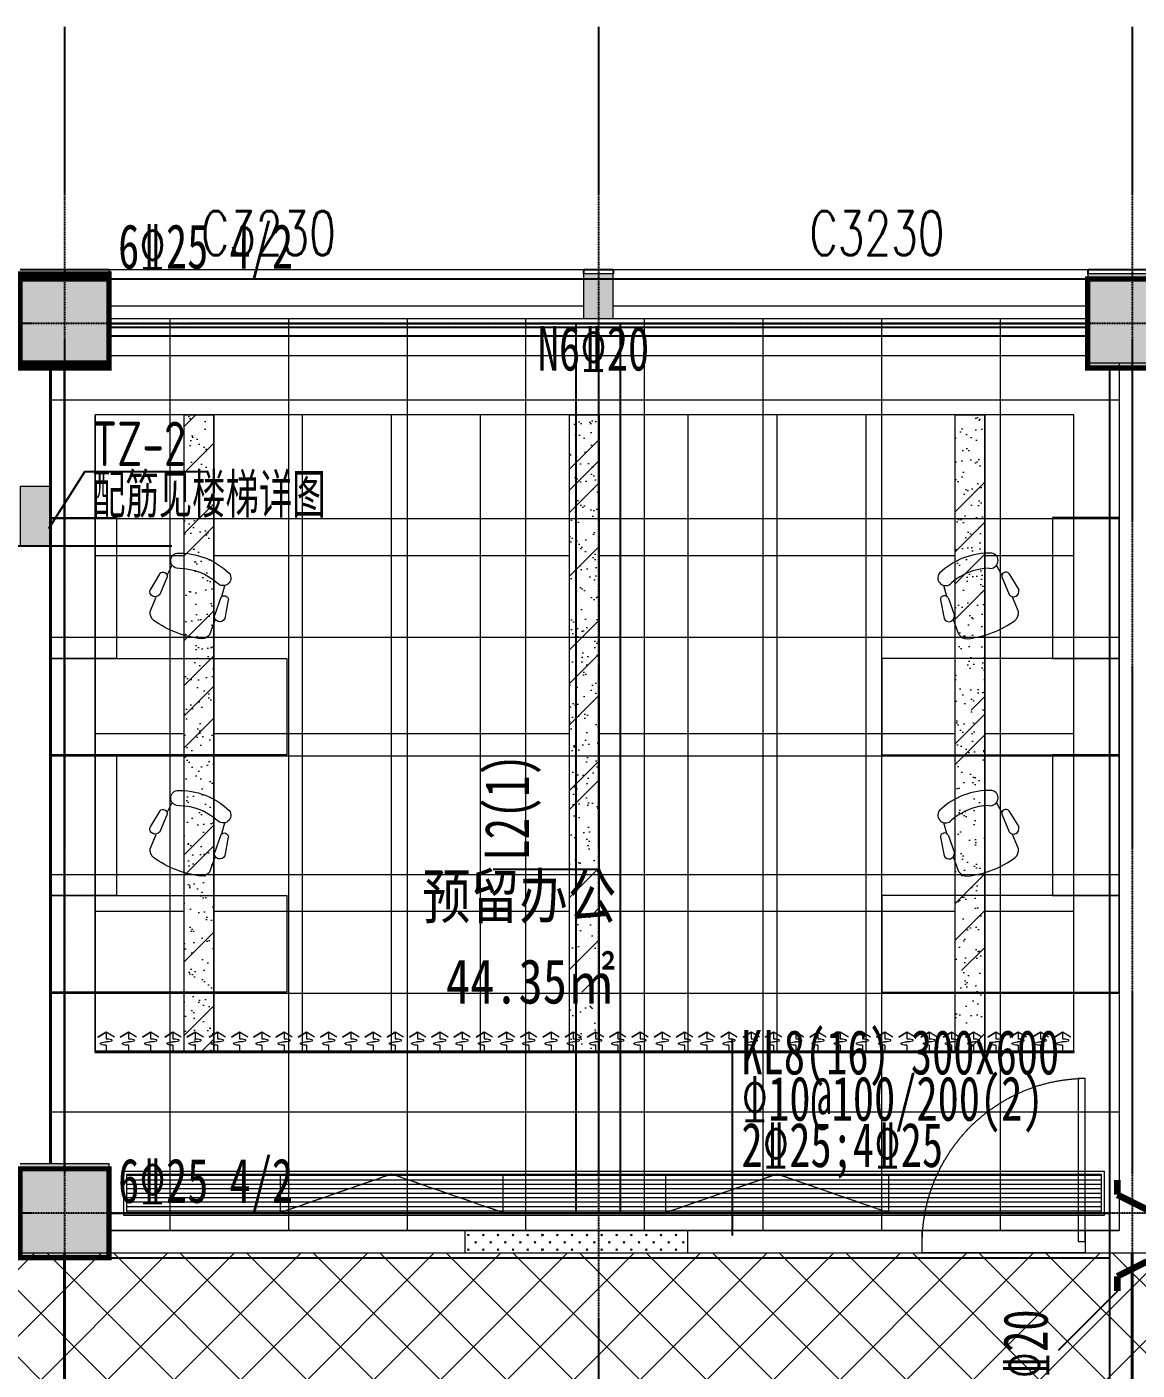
# Model space of a CAD drawing. Header units: millimetres. Extents: x 33621 to 401573, y -91663 to 133135.
# Drawn here: x 74442 to 81930, y 51254 to 60311 of the extents above; entities that cross this region are included whole.
import ezdxf

# ---------------------------------------------------------------- set-up
doc = ezdxf.new("R2010")
doc.units = ezdxf.units.MM
doc.header["$LTSCALE"] = 10
for name, pattern in [('CENTER2', [1.125, 0.75, -0.125, 0.125, -0.125]), ('DASH', [0.35, 0.25, -0.1]), ('HIDDEN', [0.375, 0.25, -0.125, 0, 0])]:
    doc.linetypes.add(name, pattern=pattern)
doc.layers.get('0').update_dxf_attribs({"color": 253})
doc.layers.add('0a', color=253, linetype='Continuous', plot=False)
for name, color, linetype in [('0a填充', 253, 'Continuous'), ('3', 253, 'Continuous'), ('GRID', 253, 'CENTER2'), ('S_COLUMFOCUS', 253, 'Continuous'), ('S_SBLABELHANGER', 253, 'Continuous'), ('S_SUBBEAMHANGER', 253, 'Continuous'), ('SURFACE', 253, 'Continuous'), ('TEXT', 253, 'Continuous'), ('WINDOW_TEXT', 253, 'Continuous'), ('柱', 253, 'Continuous'), ('梁', 253, 'Continuous'), ('梁原位标注', 253, 'Continuous'), ('梁集中标注', 253, 'Continuous'), ('次梁', 253, 'Continuous')]:
    doc.layers.add(name, color=color, linetype=linetype)
for name, color, linetype, lineweight in [('COLUMN', 253, 'Continuous', 0), ('DOOR【门】', 253, 'Continuous', 0), ('DS-4BS-FINISH【墙完成线】', 253, 'Continuous', 0), ('FC-FLOOR【地材分格】', 253, 'Continuous', 0), ('FF-Door【门】', 253, 'Continuous', 0), ('FF-FURN【成品家私】', 253, 'Continuous', 0), ('PUB_HATCH', 253, 'Continuous', 0), ('RC-FCU【空调设备】', 253, 'Continuous', 0), ('RC-FIN【天花轮廓线】', 253, 'Continuous', 0), ('RC-LIGHT【天花灯具】', 253, 'Continuous', 0), ('RC-STR【天花细线】', 253, 'Continuous', 0), ('RC-Text【天花文字】', 253, 'Continuous', 0), ('STAIR', 253, 'Continuous', 0), ('WALL', 253, 'Continuous', 0), ('WINDOW', 253, 'Continuous', 0), ('新建墙体', 253, 'Continuous', 0)]:
    doc.layers.add(name, color=color, linetype=linetype, lineweight=lineweight)
doc.styles.add('_TCH_WINDOW', font='SIMPLEX', dxfattribs={"bigfont": 'GBCBIG'})
doc.styles.add('TSSD_Rein', font='Tssdeng.shx', dxfattribs={"width": 0.75, "bigfont": 'hztxt.shx'})
doc.styles.add('文字', font='')
doc.styles.get('文字').set_extended_font_data('SimSun')

# ---------------------------------------------------------------- blocks, each defined once
blk = doc.blocks.new('A$C434F664F')
at = {"layer": '0a填充'}
h = blk.add_hatch(color=256, dxfattribs=at)
h.paths.add_polyline_path([(936, 159), (942, 159), (942, 165), (936, 165)])
h.paths.add_polyline_path([(864, 159), (870, 159), (870, 165), (864, 165)])
h.paths.add_polyline_path([(792, 159), (798, 159), (798, 165), (792, 165)])
h.paths.add_polyline_path([(720, 159), (726, 159), (726, 165), (720, 165)])
h.paths.add_polyline_path([(648, 159), (654, 159), (654, 165), (648, 165)])
h.paths.add_polyline_path([(576, 159), (582, 159), (582, 165), (576, 165)])
h.paths.add_polyline_path([(504, 159), (510, 159), (510, 165), (504, 165)])
h.paths.add_polyline_path([(432, 159), (438, 159), (438, 165), (432, 165)])
h.paths.add_polyline_path([(360, 159), (366, 159), (366, 165), (360, 165)])
h.paths.add_polyline_path([(288, 159), (294, 159), (294, 165), (288, 165)])
h.paths.add_polyline_path([(216, 159), (222, 159), (222, 165), (216, 165)])
h.paths.add_polyline_path([(144, 159), (150, 159), (150, 165), (144, 165)])
h.paths.add_polyline_path([(72, 159), (78, 159), (78, 165), (72, 165)])
h.paths.add_polyline_path([(0, 159), (6, 159), (6, 165), (0, 165)])
h = blk.add_hatch(color=256, dxfattribs=at)
h.paths.add_polyline_path([(936, 75), (942, 75), (942, 81), (936, 81)])
h.paths.add_polyline_path([(898, 99), (904, 99), (904, 105), (898, 105)])
h.paths.add_polyline_path([(864, 99), (870, 99), (870, 105), (864, 105)])
h.paths.add_polyline_path([(864, 75), (870, 75), (870, 81), (864, 81)])
h.paths.add_polyline_path([(792, 75), (798, 75), (798, 81), (792, 81)])
h.paths.add_polyline_path([(720, 75), (726, 75), (726, 81), (720, 81)])
h.paths.add_polyline_path([(648, 75), (654, 75), (654, 81), (648, 81)])
h.paths.add_polyline_path([(576, 75), (582, 75), (582, 81), (576, 81)])
h.paths.add_polyline_path([(504, 75), (510, 75), (510, 81), (504, 81)])
h.paths.add_polyline_path([(432, 75), (438, 75), (438, 81), (432, 81)])
h.paths.add_polyline_path([(360, 99), (366, 99), (366, 105), (360, 105)])
h.paths.add_polyline_path([(360, 75), (366, 75), (366, 81), (360, 81)])
h.paths.add_polyline_path([(326, 99), (332, 99), (332, 105), (326, 105)])
h.paths.add_polyline_path([(288, 75), (294, 75), (294, 81), (288, 81)])
h.paths.add_polyline_path([(216, 75), (222, 75), (222, 81), (216, 81)])
h.paths.add_polyline_path([(144, 75), (150, 75), (150, 81), (144, 81)])
h.paths.add_polyline_path([(72, 99), (78, 99), (78, 105), (72, 105)])
h.paths.add_polyline_path([(72, 75), (78, 75), (78, 81), (72, 81)])
h.paths.add_polyline_path([(38, 99), (44, 99), (44, 105), (38, 105)])
h.paths.add_polyline_path([(0, 75), (6, 75), (6, 81), (0, 81)])
blk = doc.blocks.new('海龙0425175846')
at = {"layer": '0a填充'}
h = blk.add_hatch(color=256, dxfattribs=at)
h.paths.add_polyline_path([(-128.558, 233.02), (-126.558, 233.02), (-126.558, 237.02), (-128.558, 237.02)])
h.paths.add_polyline_path([(-126.558, 226.02), (-128.558, 226.02), (-128.558, 222.02), (-126.558, 222.02)])
h.paths.add_polyline_path([(-92.558, 226.02), (-94.558, 226.02), (-94.558, 222.02), (-92.558, 222.02)])
at = {"layer": 'GRID', "ltscale": 0.01}
for p, q in [((-91.558, 257.02), (-91.558, 41.97)), ((-55.558, 257.02), (-55.558, 50.038)), ((-19.558, 257.02), (-19.558, 41.97)), ((497.558, 237.02), (-487.558, 237.02)), ((-132.796, 222.02), (-84.319, 222.02)), ((497.558, 177.02), (-487.558, 177.02))]:
    blk.add_line(p, q, dxfattribs=at)
at = {"layer": 'S_SBLABELHANGER'}
blk.add_line((-20.558, 171.77), (-24.558, 167.77), dxfattribs=at)
at = {"layer": 'S_SUBBEAMHANGER', "const_width": 0.45}
for points in [[(-20.558, 178.27), (-20.558, 179.27)], [(-18.558, 177.27), (-20.558, 178.27)], [(-20.558, 172.77), (-18.558, 173.77)], [(-20.558, 171.77), (-20.558, 172.77)]]:
    blk.add_lwpolyline(points, dxfattribs=at)
at = {"layer": 'STAIR'}
blk.add_lwpolyline([(-94.558, 222.02), (-92.558, 222.02), (-92.558, 226.02), (-94.558, 226.02)], close=True, dxfattribs=at)
at = {"layer": 'TEXT'}
for q in [(-92.641, 223.168), (-81.894, 227.034)]:
    blk.add_line((-90.2, 227.034), q, dxfattribs=at)
at = {"layer": '柱', "const_width": 0.35}
for points in [[(-88.558, 234.02), (-88.558, 240.02), (-94.558, 240.02), (-94.558, 234.02)], [(-16.558, 234.02), (-16.558, 240.02), (-22.558, 240.02), (-22.558, 234.02)], [(-88.558, 174.02), (-88.558, 180.02), (-94.558, 180.02), (-94.558, 174.02)]]:
    blk.add_lwpolyline(points, close=True, dxfattribs=at)
at = {"layer": '梁'}
blk.add_line((-88.558, 240.02), (-22.558, 240.02), dxfattribs=at)
at = {"layer": '梁', "ltscale": 0.01}
for p, q in [((-88.558, 237.02), (-22.558, 237.02)), ((-91.558, 180.02), (-91.558, 234.02)), ((-21.058, 156.02), (-21.058, 234.02)), ((-88.558, 177.02), (-21.058, 177.02)), ((-91.558, 156.02), (-91.558, 174.02)), ((-88.558, 174.02), (-21.058, 174.02))]:
    blk.add_line(p, q, dxfattribs=at)
at = {"layer": '梁集中标注'}
for p, q in [((-55.558, 200.197), (-62.652, 200.197)), ((-46.522, 175.52), (-46.522, 188.806))]:
    blk.add_line(p, q, dxfattribs=at)
at = {"layer": '次梁'}
for p, q in [((-57.058, 177.02), (-57.058, 237.02)), ((-54.058, 177.02), (-54.058, 237.02))]:
    blk.add_line(p, q, dxfattribs=at)
at = {"layer": '0a填充'}
blk.add_blockref('A$C434F664F', (-454.558, 75.02), dxfattribs=at)
at = {"layer": 'S_COLUMFOCUS', "style": 'TSSD_Rein', "width": 0.75}
for s, p in [('TZ-2', (-89.701, 227.406)), ('配筋见楼梯详图', (-89.701, 223.919))]:
    blk.add_text(s, height=3, dxfattribs=at).set_placement(p)
at = {"layer": 'S_SBLABELHANGER', "width": 0.7}
blk.add_text('2%%13220', height=3, rotation=90, dxfattribs=at).set_placement((-25.258, 164.445))
at = {"layer": '梁原位标注', "width": 0.7}
for s, p in [('6%%13225 4/2', (-87.945, 240.72)), ('N6%%13220', (-59.645, 233.844)), ('6%%13225 4/2', (-87.945, 177.72))]:
    blk.add_text(s, height=3, dxfattribs=at).set_placement(p)
at = {"layer": '梁集中标注', "width": 0.7}
blk.add_text('L2(1)', height=3, rotation=90, dxfattribs=at).set_placement((-60.227, 200.809))
for s, p in [('KL8(16) 300x600', (-45.91, 186.381)), ('%%13110@100/200(2)', (-45.91, 183.256)), ('2%%13225;4%%13225', (-45.91, 180.131))]:
    blk.add_text(s, height=3, dxfattribs=at).set_placement(p)
blk = doc.blocks.new('DOOR_D01')
at = {"layer": 'FF-Door【门】'}
blk.add_lwpolyline([(-0.4556, 1), (-0.4556, 0), (-0.5, 0), (-0.5, 1)], close=True, dxfattribs=at)
at = {"layer": 'FF-Door【门】', "color": 8, "linetype": 'HIDDEN', "ltscale": 15}
blk.add_arc((-0.5114, -0.0104), 1.0114, 0.59152, 87.46644, dxfattribs=at)
blk = doc.blocks.new('AB18C')
for p, q in [((-0.627, 0.366), (-0.767, 0.352)), ((-0.616, 0.457), (-0.382, 0.5)), ((-0.608, 0.359), (-0.369, 0.366)), ((-0.128, 0.399), (-0.323, 0.394)), ((-0.627, -0.366), (-0.767, -0.352)), ((-0.616, -0.457), (-0.382, -0.5)), ((-0.608, -0.359), (-0.369, -0.366)), ((-0.128, -0.399), (-0.323, -0.394))]:
    blk.add_line(p, q)
for centre, radius, start, end in [((-0.094, 0), 0.906, 157.2611, 202.7389), ((-0.847, 0.3), 0.0961, 330.3175, 148.735), ((-0.597, 0.41), 0.0516, 112.2235, 257.7173), ((-0.386, 0.432), 0.0681, 284.0068, 86.4868), ((-0.161, 0.273), 0.13, 22.4327, 75.4917), ((-0.08, 0), 0.729, 159.7134, 200.2866), ((-1.312, 0), 1.312, 345.758, 14.242), ((-0.847, -0.3), 0.0961, 211.265, 29.6825), ((-0.161, -0.273), 0.13, 284.5083, 337.5673), ((-0.597, -0.41), 0.0516, 102.2827, 247.7765), ((-0.386, -0.432), 0.0681, 273.5132, 75.9932)]:
    blk.add_arc(centre, radius, start, end)
blk = doc.blocks.new('ZL_05274303')
at = {"ltscale": 1000}
for points in [[(-900, 0), (700, 0), (700, -650), (-900, -650)], [(250, -1600), (250, -650), (700, -650), (700, -1600)]]:
    blk.add_lwpolyline(points, close=True, dxfattribs=at)
at = {"layer": 'FF-FURN【成品家私】', "xscale": -540, "yscale": 540, "zscale": 540, "rotation": 248.9333185298564}
blk.add_blockref('AB18C', (-154.4, -823.4), dxfattribs=at)
blk = doc.blocks.new('$WINLIB2D$00000004')
for p, q in [((-0.5, 0.5), (0.5, 0.5)), ((-0.5, 0.5), (-0.5, -0.5)), ((0.5, -0.5), (0.5, 0.5)), ((-0.5, 0.2406), (0.5, 0.2406)), ((-0.5, -0.5), (0.5, -0.5))]:
    blk.add_line(p, q)
blk = doc.blocks.new('*U186')
for p, q in [((0, -12), (0, 0)), ((0, 0), (6600, 0)), ((6600, 0), (6600, -12)), ((6600, -12), (0, -12)), ((75, -49.3), (75, -12)), ((225, -49.3), (225, -12)), ((375, -49.3), (375, -12)), ((525, -49.3), (525, -12)), ((675, -49.3), (675, -12)), ((825, -49.3), (825, -12)), ((975, -49.3), (975, -12)), ((1125, -49.3), (1125, -12)), ((1275, -49.3), (1275, -12)), ((1425, -49.3), (1425, -12)), ((1575, -49.3), (1575, -12)), ((1725, -49.3), (1725, -12)), ((1875, -49.3), (1875, -12)), ((2025, -49.3), (2025, -12)), ((2175, -49.3), (2175, -12)), ((2325, -49.3), (2325, -12)), ((2475, -49.3), (2475, -12)), ((2625, -49.3), (2625, -12)), ((2775, -49.3), (2775, -12)), ((2925, -49.3), (2925, -12)), ((3075, -49.3), (3075, -12)), ((3225, -49.3), (3225, -12)), ((3375, -49.3), (3375, -12)), ((3525, -49.3), (3525, -12)), ((3675, -49.3), (3675, -12)), ((3825, -49.3), (3825, -12)), ((3975, -49.3), (3975, -12)), ((4125, -49.3), (4125, -12)), ((4275, -49.3), (4275, -12)), ((4425, -49.3), (4425, -12)), ((4575, -49.3), (4575, -12)), ((4725, -49.3), (4725, -12)), ((4875, -49.3), (4875, -12)), ((5025, -49.3), (5025, -12)), ((5175, -49.3), (5175, -12)), ((5325, -49.3), (5325, -12)), ((5475, -49.3), (5475, -12)), ((5625, -49.3), (5625, -12)), ((5775, -49.3), (5775, -12)), ((5925, -49.3), (5925, -12)), ((6075, -49.3), (6075, -12)), ((6225, -49.3), (6225, -12)), ((6375, -49.3), (6375, -12)), ((6525, -49.3), (6525, -12)), ((6525, -49.3), (6525, -12)), ((19.6, -104.5), (75, -136.2)), ((75, -136.2), (75, -93.2)), ((130.4, -104.5), (75, -136.2)), ((75, -136.2), (130.4, -104.5)), ((169.6, -104.5), (225, -136.2)), ((225, -136.2), (225, -93.2)), ((280.4, -104.5), (225, -136.2)), ((225, -136.2), (280.4, -104.5)), ((319.6, -104.5), (375, -136.2)), ((375, -136.2), (375, -93.2)), ((430.4, -104.5), (375, -136.2)), ((375, -136.2), (430.4, -104.5)), ((469.6, -104.5), (525, -136.2)), ((525, -136.2), (525, -93.2)), ((580.4, -104.5), (525, -136.2)), ((525, -136.2), (580.4, -104.5)), ((619.6, -104.5), (675, -136.2)), ((675, -136.2), (675, -93.2)), ((730.4, -104.5), (675, -136.2)), ((675, -136.2), (730.4, -104.5)), ((769.6, -104.5), (825, -136.2)), ((825, -136.2), (825, -93.2)), ((880.4, -104.5), (825, -136.2)), ((825, -136.2), (880.4, -104.5)), ((919.6, -104.5), (975, -136.2)), ((975, -136.2), (975, -93.2)), ((1030.4, -104.5), (975, -136.2)), ((975, -136.2), (1030.4, -104.5)), ((1069.6, -104.5), (1125, -136.2)), ((1125, -136.2), (1125, -93.2)), ((1180.4, -104.5), (1125, -136.2)), ((1125, -136.2), (1180.4, -104.5)), ((1219.6, -104.5), (1275, -136.2)), ((1275, -136.2), (1275, -93.2)), ((1330.4, -104.5), (1275, -136.2)), ((1275, -136.2), (1330.4, -104.5)), ((1369.6, -104.5), (1425, -136.2)), ((1425, -136.2), (1425, -93.2)), ((1480.4, -104.5), (1425, -136.2)), ((1425, -136.2), (1480.4, -104.5)), ((1519.6, -104.5), (1575, -136.2)), ((1575, -136.2), (1575, -93.2)), ((1630.4, -104.5), (1575, -136.2)), ((1575, -136.2), (1630.4, -104.5)), ((1669.6, -104.5), (1725, -136.2)), ((1725, -136.2), (1725, -93.2)), ((1780.4, -104.5), (1725, -136.2)), ((1725, -136.2), (1780.4, -104.5)), ((1819.6, -104.5), (1875, -136.2)), ((1875, -136.2), (1875, -93.2)), ((1930.4, -104.5), (1875, -136.2)), ((1875, -136.2), (1930.4, -104.5)), ((1969.6, -104.5), (2025, -136.2)), ((2025, -136.2), (2025, -93.2)), ((2080.4, -104.5), (2025, -136.2)), ((2025, -136.2), (2080.4, -104.5)), ((2119.6, -104.5), (2175, -136.2)), ((2175, -136.2), (2175, -93.2)), ((2230.4, -104.5), (2175, -136.2)), ((2175, -136.2), (2230.4, -104.5)), ((2269.6, -104.5), (2325, -136.2)), ((2325, -136.2), (2325, -93.2)), ((2380.4, -104.5), (2325, -136.2)), ((2325, -136.2), (2380.4, -104.5)), ((2419.6, -104.5), (2475, -136.2)), ((2475, -136.2), (2475, -93.2)), ((2530.4, -104.5), (2475, -136.2)), ((2475, -136.2), (2530.4, -104.5)), ((2569.6, -104.5), (2625, -136.2)), ((2625, -136.2), (2625, -93.2)), ((2680.4, -104.5), (2625, -136.2)), ((2625, -136.2), (2680.4, -104.5)), ((2719.6, -104.5), (2775, -136.2)), ((2775, -136.2), (2775, -93.2)), ((2830.4, -104.5), (2775, -136.2)), ((2775, -136.2), (2830.4, -104.5)), ((2869.6, -104.5), (2925, -136.2)), ((2925, -136.2), (2925, -93.2)), ((2980.4, -104.5), (2925, -136.2)), ((2925, -136.2), (2980.4, -104.5)), ((3019.6, -104.5), (3075, -136.2)), ((3075, -136.2), (3075, -93.2)), ((3130.4, -104.5), (3075, -136.2)), ((3075, -136.2), (3130.4, -104.5)), ((3169.6, -104.5), (3225, -136.2)), ((3225, -136.2), (3225, -93.2)), ((3280.4, -104.5), (3225, -136.2)), ((3225, -136.2), (3280.4, -104.5)), ((3319.6, -104.5), (3375, -136.2)), ((3375, -136.2), (3375, -93.2)), ((3430.4, -104.5), (3375, -136.2)), ((3375, -136.2), (3430.4, -104.5)), ((3469.6, -104.5), (3525, -136.2)), ((3525, -136.2), (3525, -93.2)), ((3580.4, -104.5), (3525, -136.2)), ((3525, -136.2), (3580.4, -104.5)), ((3619.6, -104.5), (3675, -136.2)), ((3675, -136.2), (3675, -93.2)), ((3730.4, -104.5), (3675, -136.2)), ((3675, -136.2), (3730.4, -104.5)), ((3769.6, -104.5), (3825, -136.2)), ((3825, -136.2), (3825, -93.2)), ((3880.4, -104.5), (3825, -136.2)), ((3825, -136.2), (3880.4, -104.5)), ((3919.6, -104.5), (3975, -136.2)), ((3975, -136.2), (3975, -93.2)), ((4030.4, -104.5), (3975, -136.2)), ((3975, -136.2), (4030.4, -104.5)), ((4069.6, -104.5), (4125, -136.2)), ((4125, -136.2), (4125, -93.2)), ((4180.4, -104.5), (4125, -136.2)), ((4125, -136.2), (4180.4, -104.5)), ((4219.6, -104.5), (4275, -136.2)), ((4275, -136.2), (4275, -93.2)), ((4330.4, -104.5), (4275, -136.2)), ((4275, -136.2), (4330.4, -104.5)), ((4369.6, -104.5), (4425, -136.2)), ((4425, -136.2), (4425, -93.2)), ((4480.4, -104.5), (4425, -136.2)), ((4425, -136.2), (4480.4, -104.5)), ((4519.6, -104.5), (4575, -136.2)), ((4575, -136.2), (4575, -93.2)), ((4630.4, -104.5), (4575, -136.2)), ((4575, -136.2), (4630.4, -104.5)), ((4669.6, -104.5), (4725, -136.2)), ((4725, -136.2), (4725, -93.2)), ((4780.4, -104.5), (4725, -136.2)), ((4725, -136.2), (4780.4, -104.5)), ((4819.6, -104.5), (4875, -136.2)), ((4875, -136.2), (4875, -93.2)), ((4930.4, -104.5), (4875, -136.2)), ((4875, -136.2), (4930.4, -104.5)), ((4969.6, -104.5), (5025, -136.2)), ((5025, -136.2), (5025, -93.2)), ((5080.4, -104.5), (5025, -136.2)), ((5025, -136.2), (5080.4, -104.5)), ((5119.6, -104.5), (5175, -136.2)), ((5175, -136.2), (5175, -93.2)), ((5230.4, -104.5), (5175, -136.2)), ((5175, -136.2), (5230.4, -104.5)), ((5269.6, -104.5), (5325, -136.2)), ((5325, -136.2), (5325, -93.2)), ((5380.4, -104.5), (5325, -136.2)), ((5325, -136.2), (5380.4, -104.5)), ((5419.6, -104.5), (5475, -136.2)), ((5475, -136.2), (5475, -93.2)), ((5530.4, -104.5), (5475, -136.2)), ((5475, -136.2), (5530.4, -104.5)), ((5569.6, -104.5), (5625, -136.2)), ((5625, -136.2), (5625, -93.2)), ((5680.4, -104.5), (5625, -136.2)), ((5625, -136.2), (5680.4, -104.5)), ((5719.6, -104.5), (5775, -136.2)), ((5775, -136.2), (5775, -93.2)), ((5830.4, -104.5), (5775, -136.2)), ((5775, -136.2), (5830.4, -104.5)), ((5869.6, -104.5), (5925, -136.2)), ((5925, -136.2), (5925, -93.2)), ((5980.4, -104.5), (5925, -136.2)), ((5925, -136.2), (5980.4, -104.5)), ((6019.6, -104.5), (6075, -136.2)), ((6075, -136.2), (6075, -93.2)), ((6130.4, -104.5), (6075, -136.2)), ((6075, -136.2), (6130.4, -104.5)), ((6169.6, -104.5), (6225, -136.2)), ((6225, -136.2), (6225, -93.2)), ((6280.4, -104.5), (6225, -136.2)), ((6225, -136.2), (6280.4, -104.5)), ((6319.6, -104.5), (6375, -136.2)), ((6375, -136.2), (6375, -93.2)), ((6430.4, -104.5), (6375, -136.2)), ((6375, -136.2), (6430.4, -104.5)), ((6469.6, -104.5), (6525, -136.2)), ((6469.6, -104.5), (6525, -136.2)), ((6525, -136.2), (6525, -93.2)), ((6525, -136.2), (6525, -93.2)), ((6580.4, -104.5), (6525, -136.2)), ((6525, -136.2), (6580.4, -104.5)), ((6580.4, -104.5), (6525, -136.2)), ((6525, -136.2), (6580.4, -104.5))]:
    blk.add_line(p, q)
at = {"extrusion": (0, 0, -1)}
for centre, major_axis, start_param, end_param in [((40, -82.2), (3.69, -3.69), 1.137309, 3.57508), ((72.5, -170.8), (-70.4, -70.4), 2.004284, 2.381239), ((72.5, 6.4), (70.4, -70.4), 0.760354, 1.137309), ((77.5, -148.9), (-70.4, -70.4), 2.33115, 2.708105), ((77.5, 28.3), (70.4, -70.4), 0.433488, 0.810442), ((110, -60.3), (3.69, -3.69), 4.278901, 6.716673), ((190, -82.2), (3.69, -3.69), 1.137309, 3.57508), ((222.5, -170.8), (-70.4, -70.4), 2.004284, 2.381239), ((222.5, 6.4), (70.4, -70.4), 0.760354, 1.137309), ((227.5, -148.9), (-70.4, -70.4), 2.33115, 2.708105), ((227.5, 28.3), (70.4, -70.4), 0.433488, 0.810442), ((260, -60.3), (3.69, -3.69), 4.278901, 6.716673), ((340, -82.2), (3.69, -3.69), 1.137309, 3.57508), ((372.5, -170.8), (-70.4, -70.4), 2.004284, 2.381239), ((372.5, 6.4), (70.4, -70.4), 0.760354, 1.137309), ((377.5, -148.9), (-70.4, -70.4), 2.33115, 2.708105), ((377.5, 28.3), (70.4, -70.4), 0.433488, 0.810442), ((410, -60.3), (3.69, -3.69), 4.278901, 6.716673), ((490, -82.2), (3.69, -3.69), 1.137309, 3.57508), ((522.5, -170.8), (-70.4, -70.4), 2.004284, 2.381239), ((522.5, 6.4), (70.4, -70.4), 0.760354, 1.137309), ((527.5, -148.9), (-70.4, -70.4), 2.33115, 2.708105), ((527.5, 28.3), (70.4, -70.4), 0.433488, 0.810442), ((560, -60.3), (3.69, -3.69), 4.278901, 6.716673), ((640, -82.2), (3.69, -3.69), 1.137309, 3.57508), ((672.5, -170.8), (-70.4, -70.4), 2.004284, 2.381239), ((672.5, 6.4), (70.4, -70.4), 0.760354, 1.137309), ((677.5, -148.9), (-70.4, -70.4), 2.33115, 2.708105), ((677.5, 28.3), (70.4, -70.4), 0.433488, 0.810442), ((710, -60.3), (3.69, -3.69), 4.278901, 6.716673), ((790, -82.2), (3.69, -3.69), 1.137309, 3.57508), ((822.5, -170.8), (-70.4, -70.4), 2.004284, 2.381239), ((822.5, 6.4), (70.4, -70.4), 0.760354, 1.137309), ((827.5, -148.9), (-70.4, -70.4), 2.33115, 2.708105), ((827.5, 28.3), (70.4, -70.4), 0.433488, 0.810442), ((860, -60.3), (3.69, -3.69), 4.278901, 6.716673), ((940, -82.2), (3.69, -3.69), 1.137309, 3.57508), ((972.5, -170.8), (-70.4, -70.4), 2.004284, 2.381239), ((972.5, 6.4), (70.4, -70.4), 0.760354, 1.137309), ((977.5, -148.9), (-70.4, -70.4), 2.33115, 2.708105), ((977.5, 28.3), (70.4, -70.4), 0.433488, 0.810442), ((1010, -60.3), (3.69, -3.69), 4.278901, 6.716673), ((1090, -82.2), (3.69, -3.69), 1.137309, 3.57508), ((1122.5, -170.8), (-70.4, -70.4), 2.004284, 2.381239), ((1122.5, 6.4), (70.4, -70.4), 0.760354, 1.137309), ((1127.5, -148.9), (-70.4, -70.4), 2.33115, 2.708105), ((1127.5, 28.3), (70.4, -70.4), 0.433488, 0.810442), ((1160, -60.3), (3.69, -3.69), 4.278901, 6.716673), ((1240, -82.2), (3.69, -3.69), 1.137309, 3.57508), ((1272.5, -170.8), (-70.4, -70.4), 2.004284, 2.381239), ((1272.5, 6.4), (70.4, -70.4), 0.760354, 1.137309), ((1277.5, -148.9), (-70.4, -70.4), 2.33115, 2.708105), ((1277.5, 28.3), (70.4, -70.4), 0.433488, 0.810442), ((1310, -60.3), (3.69, -3.69), 4.278901, 6.716673), ((1390, -82.2), (3.69, -3.69), 1.137309, 3.57508), ((1422.5, -170.8), (-70.4, -70.4), 2.004284, 2.381239), ((1422.5, 6.4), (70.4, -70.4), 0.760354, 1.137309), ((1427.5, -148.9), (-70.4, -70.4), 2.33115, 2.708105), ((1427.5, 28.3), (70.4, -70.4), 0.433488, 0.810442), ((1460, -60.3), (3.69, -3.69), 4.278901, 6.716673), ((1540, -82.2), (3.69, -3.69), 1.137309, 3.57508), ((1572.5, -170.8), (-70.4, -70.4), 2.004284, 2.381239), ((1572.5, 6.4), (70.4, -70.4), 0.760354, 1.137309), ((1577.5, -148.9), (-70.4, -70.4), 2.33115, 2.708105), ((1577.5, 28.3), (70.4, -70.4), 0.433488, 0.810442), ((1610, -60.3), (3.69, -3.69), 4.278901, 6.716673), ((1690, -82.2), (3.69, -3.69), 1.137309, 3.57508), ((1722.5, -170.8), (-70.4, -70.4), 2.004284, 2.381239), ((1722.5, 6.4), (70.4, -70.4), 0.760354, 1.137309), ((1727.5, -148.9), (-70.4, -70.4), 2.33115, 2.708105), ((1727.5, 28.3), (70.4, -70.4), 0.433488, 0.810442), ((1760, -60.3), (3.69, -3.69), 4.278901, 6.716673), ((1840, -82.2), (3.69, -3.69), 1.137309, 3.57508), ((1872.5, -170.8), (-70.4, -70.4), 2.004284, 2.381239), ((1872.5, 6.4), (70.4, -70.4), 0.760354, 1.137309), ((1877.5, -148.9), (-70.4, -70.4), 2.33115, 2.708105), ((1877.5, 28.3), (70.4, -70.4), 0.433488, 0.810442), ((1910, -60.3), (3.69, -3.69), 4.278901, 6.716673), ((1990, -82.2), (3.69, -3.69), 1.137309, 3.57508), ((2022.5, -170.8), (-70.4, -70.4), 2.004284, 2.381239), ((2022.5, 6.4), (70.4, -70.4), 0.760354, 1.137309), ((2027.5, -148.9), (-70.4, -70.4), 2.33115, 2.708105), ((2027.5, 28.3), (70.4, -70.4), 0.433488, 0.810442), ((2060, -60.3), (3.69, -3.69), 4.278901, 6.716673), ((2140, -82.2), (3.69, -3.69), 1.137309, 3.57508), ((2172.5, -170.8), (-70.4, -70.4), 2.004284, 2.381239), ((2172.5, 6.4), (70.4, -70.4), 0.760354, 1.137309), ((2177.5, -148.9), (-70.4, -70.4), 2.33115, 2.708105), ((2177.5, 28.3), (70.4, -70.4), 0.433488, 0.810442), ((2210, -60.3), (3.69, -3.69), 4.278901, 6.716673), ((2290, -82.2), (3.69, -3.69), 1.137309, 3.57508), ((2322.5, -170.8), (-70.4, -70.4), 2.004284, 2.381239), ((2322.5, 6.4), (70.4, -70.4), 0.760354, 1.137309), ((2327.5, -148.9), (-70.4, -70.4), 2.33115, 2.708105), ((2327.5, 28.3), (70.4, -70.4), 0.433488, 0.810442), ((2360, -60.3), (3.69, -3.69), 4.278901, 6.716673), ((2440, -82.2), (3.69, -3.69), 1.137309, 3.57508), ((2472.5, -170.8), (-70.4, -70.4), 2.004284, 2.381239), ((2472.5, 6.4), (70.4, -70.4), 0.760354, 1.137309), ((2477.5, -148.9), (-70.4, -70.4), 2.33115, 2.708105), ((2477.5, 28.3), (70.4, -70.4), 0.433488, 0.810442), ((2510, -60.3), (3.69, -3.69), 4.278901, 6.716673), ((2590, -82.2), (3.69, -3.69), 1.137309, 3.57508), ((2622.5, -170.8), (-70.4, -70.4), 2.004284, 2.381239), ((2622.5, 6.4), (70.4, -70.4), 0.760354, 1.137309), ((2627.5, -148.9), (-70.4, -70.4), 2.33115, 2.708105), ((2627.5, 28.3), (70.4, -70.4), 0.433488, 0.810442), ((2660, -60.3), (3.69, -3.69), 4.278901, 6.716673), ((2740, -82.2), (3.69, -3.69), 1.137309, 3.57508), ((2772.5, -170.8), (-70.4, -70.4), 2.004284, 2.381239), ((2772.5, 6.4), (70.4, -70.4), 0.760354, 1.137309), ((2777.5, -148.9), (-70.4, -70.4), 2.33115, 2.708105), ((2777.5, 28.3), (70.4, -70.4), 0.433488, 0.810442), ((2810, -60.3), (3.69, -3.69), 4.278901, 6.716673), ((2890, -82.2), (3.69, -3.69), 1.137309, 3.57508), ((2922.5, -170.8), (-70.4, -70.4), 2.004284, 2.381239), ((2922.5, 6.4), (70.4, -70.4), 0.760354, 1.137309), ((2927.5, -148.9), (-70.4, -70.4), 2.33115, 2.708105), ((2927.5, 28.3), (70.4, -70.4), 0.433488, 0.810442), ((2960, -60.3), (3.69, -3.69), 4.278901, 6.716673), ((3040, -82.2), (3.69, -3.69), 1.137309, 3.57508), ((3072.5, -170.8), (-70.4, -70.4), 2.004284, 2.381239), ((3072.5, 6.4), (70.4, -70.4), 0.760354, 1.137309), ((3077.5, -148.9), (-70.4, -70.4), 2.33115, 2.708105), ((3077.5, 28.3), (70.4, -70.4), 0.433488, 0.810442), ((3110, -60.3), (3.69, -3.69), 4.278901, 6.716673), ((3190, -82.2), (3.69, -3.69), 1.137309, 3.57508), ((3222.5, -170.8), (-70.4, -70.4), 2.004284, 2.381239), ((3222.5, 6.4), (70.4, -70.4), 0.760354, 1.137309), ((3227.5, -148.9), (-70.4, -70.4), 2.33115, 2.708105), ((3227.5, 28.3), (70.4, -70.4), 0.433488, 0.810442), ((3260, -60.3), (3.69, -3.69), 4.278901, 6.716673), ((3340, -82.2), (3.69, -3.69), 1.137309, 3.57508), ((3372.5, -170.8), (-70.4, -70.4), 2.004284, 2.381239), ((3372.5, 6.4), (70.4, -70.4), 0.760354, 1.137309), ((3377.5, -148.9), (-70.4, -70.4), 2.33115, 2.708105), ((3377.5, 28.3), (70.4, -70.4), 0.433488, 0.810442), ((3410, -60.3), (3.69, -3.69), 4.278901, 6.716673), ((3490, -82.2), (3.69, -3.69), 1.137309, 3.57508), ((3522.5, -170.8), (-70.4, -70.4), 2.004284, 2.381239), ((3522.5, 6.4), (70.4, -70.4), 0.760354, 1.137309), ((3527.5, -148.9), (-70.4, -70.4), 2.33115, 2.708105), ((3527.5, 28.3), (70.4, -70.4), 0.433488, 0.810442), ((3560, -60.3), (3.69, -3.69), 4.278901, 6.716673), ((3640, -82.2), (3.69, -3.69), 1.137309, 3.57508), ((3672.5, -170.8), (-70.4, -70.4), 2.004284, 2.381239), ((3672.5, 6.4), (70.4, -70.4), 0.760354, 1.137309), ((3677.5, -148.9), (-70.4, -70.4), 2.33115, 2.708105), ((3677.5, 28.3), (70.4, -70.4), 0.433488, 0.810442), ((3710, -60.3), (3.69, -3.69), 4.278901, 6.716673), ((3790, -82.2), (3.69, -3.69), 1.137309, 3.57508), ((3822.5, -170.8), (-70.4, -70.4), 2.004284, 2.381239), ((3822.5, 6.4), (70.4, -70.4), 0.760354, 1.137309), ((3827.5, -148.9), (-70.4, -70.4), 2.33115, 2.708105), ((3827.5, 28.3), (70.4, -70.4), 0.433488, 0.810442), ((3860, -60.3), (3.69, -3.69), 4.278901, 6.716673), ((3940, -82.2), (3.69, -3.69), 1.137309, 3.57508), ((3972.5, -170.8), (-70.4, -70.4), 2.004284, 2.381239), ((3972.5, 6.4), (70.4, -70.4), 0.760354, 1.137309), ((3977.5, -148.9), (-70.4, -70.4), 2.33115, 2.708105), ((3977.5, 28.3), (70.4, -70.4), 0.433488, 0.810442), ((4010, -60.3), (3.69, -3.69), 4.278901, 6.716673), ((4090, -82.2), (3.69, -3.69), 1.137309, 3.57508), ((4122.5, -170.8), (-70.4, -70.4), 2.004284, 2.381239), ((4122.5, 6.4), (70.4, -70.4), 0.760354, 1.137309), ((4127.5, -148.9), (-70.4, -70.4), 2.33115, 2.708105), ((4127.5, 28.3), (70.4, -70.4), 0.433488, 0.810442), ((4160, -60.3), (3.69, -3.69), 4.278901, 6.716673), ((4240, -82.2), (3.69, -3.69), 1.137309, 3.57508), ((4272.5, -170.8), (-70.4, -70.4), 2.004284, 2.381239), ((4272.5, 6.4), (70.4, -70.4), 0.760354, 1.137309), ((4277.5, -148.9), (-70.4, -70.4), 2.33115, 2.708105), ((4277.5, 28.3), (70.4, -70.4), 0.433488, 0.810442), ((4310, -60.3), (3.69, -3.69), 4.278901, 6.716673), ((4390, -82.2), (3.69, -3.69), 1.137309, 3.57508), ((4422.5, -170.8), (-70.4, -70.4), 2.004284, 2.381239), ((4422.5, 6.4), (70.4, -70.4), 0.760354, 1.137309), ((4427.5, -148.9), (-70.4, -70.4), 2.33115, 2.708105), ((4427.5, 28.3), (70.4, -70.4), 0.433488, 0.810442), ((4460, -60.3), (3.69, -3.69), 4.278901, 6.716673), ((4540, -82.2), (3.69, -3.69), 1.137309, 3.57508), ((4572.5, -170.8), (-70.4, -70.4), 2.004284, 2.381239), ((4572.5, 6.4), (70.4, -70.4), 0.760354, 1.137309), ((4577.5, -148.9), (-70.4, -70.4), 2.33115, 2.708105), ((4577.5, 28.3), (70.4, -70.4), 0.433488, 0.810442), ((4610, -60.3), (3.69, -3.69), 4.278901, 6.716673), ((4690, -82.2), (3.69, -3.69), 1.137309, 3.57508), ((4722.5, -170.8), (-70.4, -70.4), 2.004284, 2.381239), ((4722.5, 6.4), (70.4, -70.4), 0.760354, 1.137309), ((4727.5, -148.9), (-70.4, -70.4), 2.33115, 2.708105), ((4727.5, 28.3), (70.4, -70.4), 0.433488, 0.810442), ((4760, -60.3), (3.69, -3.69), 4.278901, 6.716673), ((4840, -82.2), (3.69, -3.69), 1.137309, 3.57508), ((4872.5, -170.8), (-70.4, -70.4), 2.004284, 2.381239), ((4872.5, 6.4), (70.4, -70.4), 0.760354, 1.137309), ((4877.5, -148.9), (-70.4, -70.4), 2.33115, 2.708105), ((4877.5, 28.3), (70.4, -70.4), 0.433488, 0.810442), ((4910, -60.3), (3.69, -3.69), 4.278901, 6.716673), ((4990, -82.2), (3.69, -3.69), 1.137309, 3.57508), ((5022.5, -170.8), (-70.4, -70.4), 2.004284, 2.381239), ((5022.5, 6.4), (70.4, -70.4), 0.760354, 1.137309), ((5027.5, -148.9), (-70.4, -70.4), 2.33115, 2.708105), ((5027.5, 28.3), (70.4, -70.4), 0.433488, 0.810442), ((5060, -60.3), (3.69, -3.69), 4.278901, 6.716673), ((5140, -82.2), (3.69, -3.69), 1.137309, 3.57508), ((5172.5, -170.8), (-70.4, -70.4), 2.004284, 2.381239), ((5172.5, 6.4), (70.4, -70.4), 0.760354, 1.137309), ((5177.5, -148.9), (-70.4, -70.4), 2.33115, 2.708105), ((5177.5, 28.3), (70.4, -70.4), 0.433488, 0.810442), ((5210, -60.3), (3.69, -3.69), 4.278901, 6.716673), ((5290, -82.2), (3.69, -3.69), 1.137309, 3.57508), ((5322.5, -170.8), (-70.4, -70.4), 2.004284, 2.381239), ((5322.5, 6.4), (70.4, -70.4), 0.760354, 1.137309), ((5327.5, -148.9), (-70.4, -70.4), 2.33115, 2.708105), ((5327.5, 28.3), (70.4, -70.4), 0.433488, 0.810442), ((5360, -60.3), (3.69, -3.69), 4.278901, 6.716673), ((5440, -82.2), (3.69, -3.69), 1.137309, 3.57508), ((5472.5, -170.8), (-70.4, -70.4), 2.004284, 2.381239), ((5472.5, 6.4), (70.4, -70.4), 0.760354, 1.137309), ((5477.5, -148.9), (-70.4, -70.4), 2.33115, 2.708105), ((5477.5, 28.3), (70.4, -70.4), 0.433488, 0.810442), ((5510, -60.3), (3.69, -3.69), 4.278901, 6.716673), ((5590, -82.2), (3.69, -3.69), 1.137309, 3.57508), ((5622.5, -170.8), (-70.4, -70.4), 2.004284, 2.381239), ((5622.5, 6.4), (70.4, -70.4), 0.760354, 1.137309), ((5627.5, -148.9), (-70.4, -70.4), 2.33115, 2.708105), ((5627.5, 28.3), (70.4, -70.4), 0.433488, 0.810442), ((5660, -60.3), (3.69, -3.69), 4.278901, 6.716673), ((5740, -82.2), (3.69, -3.69), 1.137309, 3.57508), ((5772.5, -170.8), (-70.4, -70.4), 2.004284, 2.381239), ((5772.5, 6.4), (70.4, -70.4), 0.760354, 1.137309), ((5777.5, -148.9), (-70.4, -70.4), 2.33115, 2.708105), ((5777.5, 28.3), (70.4, -70.4), 0.433488, 0.810442), ((5810, -60.3), (3.69, -3.69), 4.278901, 6.716673), ((5890, -82.2), (3.69, -3.69), 1.137309, 3.57508), ((5922.5, -170.8), (-70.4, -70.4), 2.004284, 2.381239), ((5922.5, 6.4), (70.4, -70.4), 0.760354, 1.137309), ((5927.5, -148.9), (-70.4, -70.4), 2.33115, 2.708105), ((5927.5, 28.3), (70.4, -70.4), 0.433488, 0.810442), ((5960, -60.3), (3.69, -3.69), 4.278901, 6.716673), ((6040, -82.2), (3.69, -3.69), 1.137309, 3.57508), ((6072.5, -170.8), (-70.4, -70.4), 2.004284, 2.381239), ((6072.5, 6.4), (70.4, -70.4), 0.760354, 1.137309), ((6077.5, -148.9), (-70.4, -70.4), 2.33115, 2.708105), ((6077.5, 28.3), (70.4, -70.4), 0.433488, 0.810442), ((6110, -60.3), (3.69, -3.69), 4.278901, 6.716673), ((6190, -82.2), (3.69, -3.69), 1.137309, 3.57508), ((6222.5, -170.8), (-70.4, -70.4), 2.004284, 2.381239), ((6222.5, 6.4), (70.4, -70.4), 0.760354, 1.137309), ((6227.5, -148.9), (-70.4, -70.4), 2.33115, 2.708105), ((6227.5, 28.3), (70.4, -70.4), 0.433488, 0.810442), ((6260, -60.3), (3.69, -3.69), 4.278901, 6.716673), ((6340, -82.2), (3.69, -3.69), 1.137309, 3.57508), ((6372.5, -170.8), (-70.4, -70.4), 2.004284, 2.381239), ((6372.5, 6.4), (70.4, -70.4), 0.760354, 1.137309), ((6377.5, -148.9), (-70.4, -70.4), 2.33115, 2.708105), ((6377.5, 28.3), (70.4, -70.4), 0.433488, 0.810442), ((6410, -60.3), (3.69, -3.69), 4.278901, 6.716673), ((6490, -82.2), (3.69, -3.69), 1.137309, 3.57508), ((6490, -82.2), (3.69, -3.69), 1.137309, 3.57508), ((6522.5, -170.8), (-70.4, -70.4), 2.004284, 2.381239), ((6522.5, -170.8), (-70.4, -70.4), 2.004284, 2.381239), ((6522.5, 6.4), (70.4, -70.4), 0.760354, 1.137309), ((6522.5, 6.4), (70.4, -70.4), 0.760354, 1.137309), ((6527.5, -148.9), (-70.4, -70.4), 2.33115, 2.708105), ((6527.5, -148.9), (-70.4, -70.4), 2.33115, 2.708105), ((6527.5, 28.3), (70.4, -70.4), 0.433488, 0.810442), ((6527.5, 28.3), (70.4, -70.4), 0.433488, 0.810442), ((6560, -60.3), (3.69, -3.69), 4.278901, 6.716673), ((6560, -60.3), (3.69, -3.69), 4.278901, 6.716673)]:
    blk.add_ellipse(centre, major_axis=major_axis, ratio=1, start_param=start_param, end_param=end_param, dxfattribs=at)
blk = doc.blocks.new('ZL_0610160499')
at = {"layer": 'RC-LIGHT【天花灯具】'}
h = blk.add_hatch(dxfattribs=at)
h.set_pattern_fill('AR-RROOF', color=256, scale=30, angle=45, double=1)
h.set_pattern_definition([(45, (5487.5, -4650), (646.58, 1724.21), [11430, -1524, 3810, -762]), (45, (5934.7, -3664), (-1255.44, 177.81), [2286, -251.46, 4572, -571.5]), (45, (5298.9, -3922.6), (2440.834, 3162.846), [6096, -1066.8, 3048, -762])])
h.paths.add_polyline_path([(-100, -350), (100, -350), (100, -4650), (-100, -4650)])
h = blk.add_hatch(dxfattribs=at)
h.set_pattern_fill('AR-SAND', color=256, scale=3, double=1)
h.set_pattern_definition([(37.5, (-78202.17, -58045.26), (-4.8001, 146.82397), [0, -115.824, 0, -129.54, 0, -123.825]), (7.5, (-78202.17, -58045.26), (134.857, 215.04753), [0, -62.484, 0, -104.394, 0, -40.005]), (327.5, (-78295.9, -58045.26), (237.29771, 0.43116), [0, -38.1, 0, -137.16, 0, -179.07]), (317.5, (-78295.9, -58045.26), (229.06694, 66.8788), [0, -19.05, 0, -89.916, 0, -102.87])])
h.paths.add_polyline_path([(-100, -350), (100, -350), (100, -4650), (-100, -4650)])
blk.add_lwpolyline([(-100, -350), (100, -350), (100, -4650), (-100, -4650)], close=True, dxfattribs=at)

msp = doc.modelspace()

# ---------------------------------------------------------------- hatches: boundary and pattern name
at = {"layer": 'FC-FLOOR【地材分格】'}
h = msp.add_hatch(dxfattribs=at)
h.set_pattern_fill('ANSI37', color=256, scale=100, double=1)
h.paths.add_polyline_path([(103421.5, 52045.3), (103421.5, 50245.3), (103196.5, 50245.3), (103196.5, 49795.3), (101395.5, 49795.3), (101395.5, 47615.3), (99953.9, 47615.3), (99953.9, 49795.3), (97828.9, 49795.3), (97828.9, 49645.3), (99803.9, 49645.3), (99803.9, 47615.3), (96146.5, 47615.3), (96146.5, 49645.3), (96596.5, 49645.3), (96596.5, 50245.3), (95996.5, 50245.3), (95996.5, 49795.3), (89396.5, 49795.3), (89396.5, 50245.3), (88796.5, 50245.3), (88796.5, 49795.3), (82196.5, 49795.3), (82196.5, 50245.3), (81596.5, 50245.3), (81596.5, 49795.3), (74996.5, 49795.3), (74996.5, 50245.3), (74396.5, 50245.3), (74396.5, 49645.3), (74621.5, 49645.3), (74621.5, 46044), (71170.5, 46044), (71170.5, 49645.3), (72996.5, 49645.3), (72996.5, 49795.3), (69195.5, 49795.3), (69195.5, 49645.3), (71020.5, 49645.3), (71020.5, 46044), (67571.5, 46044), (67571.5, 49645.3), (67796.5, 49645.3), (67796.5, 50245.3), (67196.5, 50245.3), (67196.5, 49795.3), (60596.5, 49795.3), (60596.5, 50245.3), (59996.5, 50245.3), (59996.5, 49645.3), (60220.5, 49645.3), (60220.5, 46044), (56770.5, 46044), (56770.5, 49645.3), (58596.5, 49645.3), (58596.5, 49795.3), (54795.5, 49795.3), (54795.5, 49645.3), (56620.5, 49645.3), (56620.5, 46044), (53170.5, 46044), (53170.5, 49635.7), (53396.5, 49635.7), (53396.5, 50245.3), (52796.5, 50245.3), (52796.5, 49795.3), (46196.5, 49795.3), (46196.5, 50245.3), (45596.5, 50245.3), (45596.5, 49645.3), (46046.5, 49645.3), (46046.5, 47615.3), (42346.5, 47615.3), (42346.5, 49645.3), (44183.9, 49645.3), (44183.9, 49795.3), (38996.5, 49795.3), (38996.5, 52045.3), (56769.3, 52039), (56769.3, 58345.3), (59996.5, 58345.3), (59996.5, 52045.3), (85571.5, 52045.3), (85571.5, 58345.3), (88796.5, 58345.3), (88796.5, 52045.3)])
h = msp.add_hatch(dxfattribs=at)
h.set_pattern_fill('_USER', color=256, scale=800, double=1, pattern_type=0)
h.set_pattern_definition([(0, (81807.8, 52195.3), (0, 800), []), (90, (81807.8, 52195.3), (-800, 5e-14), [])])
h.paths.add_polyline_path([(74996.5, 58345.3), (81596.5, 58345.3), (81596.5, 58045.3), (81807.8, 58045.3), (81807.8, 52195.3), (74996.5, 52195.3), (74996.5, 52645.3), (74596.5, 52645.3), (74596.5, 58045.3), (74996.5, 58045.3)])
at = {"layer": 'PUB_HATCH'}
for points in [[(74396.5, 58045.3), (74996.5, 58045.3), (74996.5, 58645.3), (74396.5, 58645.3)], [(78196.5, 58345.3), (78396.5, 58345.3), (78396.5, 58645.3), (78196.5, 58645.3)], [(81596.5, 58045.3), (82196.5, 58045.3), (82196.5, 58645.3), (81596.5, 58645.3)], [(74396.5, 52045.3), (74996.5, 52045.3), (74996.5, 52645.3), (74396.5, 52645.3)]]:
    msp.add_hatch(color=256, dxfattribs=at).paths.add_polyline_path(points)
at = {"layer": 'RC-FCU【空调设备】'}
h = msp.add_hatch(dxfattribs=at)
h.set_pattern_fill('_USER', color=8, scale=30, angle=180, pattern_type=0)
h.set_pattern_definition([(180, (6010848.454, 1250257.627), (-4e-15, -30), [])])
h.paths.add_polyline_path([(75116.5, 52575.3), (75116.5, 52315.3), (81687.8, 52315.3), (81687.8, 52575.3)])
at = {"layer": '新建墙体'}
h = msp.add_hatch(dxfattribs=at)
h.set_pattern_fill('石膏板', color=256, scale=20, pattern_type=2)
h.set_pattern_definition([(45, (77414, 52059.61), (-50, 50), [16, -54.7107]), (135, (77525.316, 52059.61), (-50, -50), [16, -54.7107])])
h.paths.add_polyline_path([(78897, 52195.3), (77397, 52195.3), (77397, 52045.3), (78897, 52045.3)])

# ---------------------------------------------------------------- linework, layer by layer
at = {"layer": '3'}
for p, q in [((81596.5, 58285.3), (74996.5, 58285.3)), ((81596.5, 58225.3), (74996.5, 58225.3))]:
    msp.add_line(p, q, dxfattribs=at)
at = {"layer": 'COLUMN'}
for p, q in [((74996.5, 58645.3), (74396.5, 58645.3)), ((82196.5, 58645.3), (81596.5, 58645.3)), ((74996.5, 58045.3), (74996.5, 58345.3)), ((81596.5, 58345.3), (81596.5, 58045.3)), ((74396.5, 58045.3), (74996.5, 58045.3)), ((81596.5, 58045.3), (82196.5, 58045.3)), ((74996.5, 52645.3), (74396.5, 52645.3)), ((74996.5, 52045.3), (74996.5, 52645.3)), ((74396.5, 52045.3), (74996.5, 52045.3))]:
    msp.add_line(p, q, dxfattribs=at)
at = {"layer": 'DS-4BS-FINISH【墙完成线】'}
for points in [[(56769.3, 58345.3), (59996.5, 58345.3), (59996.5, 52045.3), (85571.5, 52045.3), (85571.5, 58345.3), (88796.5, 58345.3), (88796.5, 52045.3), (103421.5, 52045.3)], [(74996.5, 58345.3), (81596.5, 58345.3), (81596.5, 58045.3), (81807.8, 58045.3), (81807.8, 52195.3), (74996.5, 52195.3), (74996.5, 52645.3), (74596.5, 52645.3), (74596.5, 58045.3), (74996.5, 58045.3), (74996.5, 58345.3)]]:
    msp.add_lwpolyline(points, dxfattribs=at)
at = {"layer": 'RC-FCU【空调设备】'}
msp.add_lwpolyline([(81707.8, 52595.3), (81707.8, 52295.3), (75096.5, 52295.3), (75096.5, 52595.3)], close=True, dxfattribs=at)
at = {"layer": 'RC-FCU【空调设备】', "color": 8}
msp.add_lwpolyline([(81687.8, 52575.3), (81687.8, 52315.3), (75116.5, 52315.3), (75116.5, 52575.3)], close=True, dxfattribs=at)
at = {"layer": 'RC-FCU【空调设备】', "color": 8, "linetype": 'DASH'}
for points in [[(77652.2, 52575.3), (77652.2, 52315.3), (76152.2, 52315.3), (76152.2, 52575.3)], [(80252.2, 52575.3), (80252.2, 52315.3), (78752.2, 52315.3), (78752.2, 52575.3)]]:
    msp.add_lwpolyline(points, close=True, dxfattribs=at)
for points in [[(77652.2, 52315.3), (76902.2, 52575.3), (76152.2, 52315.3)], [(80252.2, 52315.3), (79502.2, 52575.3), (78752.2, 52315.3)]]:
    msp.add_lwpolyline(points, dxfattribs=at)
at = {"layer": 'RC-FIN【天花轮廓线】'}
msp.add_line((74996.5, 58095.3), (81596.5, 58095.3), dxfattribs=at)
for points in [[(74902.2, 53395.3), (81502.2, 53395.3), (81502.2, 57695.3), (74902.2, 57695.3)], [(80480.3, 52195.3), (81580.3, 52195.3), (81580.3, 52045.3), (80480.3, 52045.3)]]:
    msp.add_lwpolyline(points, close=True, dxfattribs=at)
at = {"layer": 'RC-STR【天花细线】'}
for p, q in [((74902.2, 53395.3), (74902.2, 57695.3)), ((75502.2, 53395.3), (75502.2, 57695.3)), ((75702.2, 53395.3), (75702.2, 57695.3)), ((76302.2, 53395.3), (76302.2, 57695.3)), ((76902.2, 53395.3), (76902.2, 57695.3)), ((77502.2, 53395.3), (77502.2, 57695.3)), ((78102.2, 53395.3), (78102.2, 57695.3)), ((78302.2, 53395.3), (78302.2, 57695.3)), ((78902.2, 53395.3), (78902.2, 57695.3)), ((79502.2, 53395.3), (79502.2, 57695.3)), ((80102.2, 53395.3), (80102.2, 57695.3)), ((80702.2, 53395.3), (80702.2, 57695.3)), ((80902.2, 53395.3), (80902.2, 57695.3)), ((81502.2, 53395.3), (81502.2, 57695.3)), ((75502.2, 56745.3), (74902.2, 56745.3)), ((78102.2, 56745.3), (75702.2, 56745.3)), ((80702.2, 56745.3), (78302.2, 56745.3)), ((81502.2, 56745.3), (80902.2, 56745.3)), ((75502.2, 55545.3), (74902.2, 55545.3)), ((78102.2, 55545.3), (75702.2, 55545.3)), ((80702.2, 55545.3), (78302.2, 55545.3)), ((81502.2, 55545.3), (80902.2, 55545.3)), ((75502.2, 54345.3), (74902.2, 54345.3)), ((78102.2, 54345.3), (75702.2, 54345.3)), ((80702.2, 54345.3), (78302.2, 54345.3)), ((81502.2, 54345.3), (80902.2, 54345.3))]:
    msp.add_line(p, q, dxfattribs=at)
for points in [[(74691.5, 52045.3), (74701.5, 52045.3), (74701.5, 50245.3), (74691.5, 50245.3)], [(81891.5, 52045.3), (81901.5, 52045.3), (81901.5, 50245.3), (81891.5, 50245.3)]]:
    msp.add_lwpolyline(points, close=True, dxfattribs=at)
at = {"layer": 'SURFACE'}
for p, q in [((74396.5, 58675.3), (74696.5, 58675.3)), ((74696.5, 58675.3), (74996.5, 58675.3)), ((74996.5, 58675.3), (74996.5, 58645.3)), ((78196.5, 58675.3), (78196.5, 58645.3)), ((78196.5, 58675.3), (78396.5, 58675.3)), ((78396.5, 58675.3), (78396.5, 58645.3)), ((81596.5, 58675.3), (81596.5, 58645.3)), ((81596.5, 58675.3), (81896.5, 58675.3)), ((81896.5, 58675.3), (82196.5, 58675.3))]:
    msp.add_line(p, q, dxfattribs=at)
at = {"layer": 'WALL', "color": 6}
for p, q in [((78396.5, 58645.3), (78196.5, 58645.3)), ((78196.5, 58645.3), (78196.5, 58345.3)), ((78396.5, 58345.3), (78396.5, 58645.3)), ((78196.5, 58345.3), (78396.5, 58345.3)), ((74596.5, 58045.3), (74596.5, 52645.3)), ((81807.8, 58045.3), (81807.8, 52195.3)), ((80480.3, 52195.3), (74996.5, 52195.3)), ((80480.3, 52045.3), (80480.3, 52195.3)), ((81807.8, 52195.3), (81580.3, 52195.3)), ((81580.3, 52195.3), (81580.3, 52045.3)), ((74996.5, 52045.3), (80480.3, 52045.3)), ((81580.3, 52045.3), (84079.5, 52045.3))]:
    msp.add_line(p, q, dxfattribs=at)
at = {"layer": '新建墙体'}
for p, q in [((77397, 52195.3), (77397, 52045.3)), ((78897, 52195.3), (78897, 52045.3))]:
    msp.add_line(p, q, dxfattribs=at)
at = {"layer": '柱', "const_width": 35}
msp.add_lwpolyline([(74996.5, 58045.3), (74996.5, 58645.3), (74396.5, 58645.3), (74396.5, 58045.3)], close=True, dxfattribs=at)

# ---------------------------------------------------------------- block references
at = {"layer": '0a', "xscale": 100, "yscale": 100, "zscale": 100}
msp.add_blockref('海龙0425175846', (83852.3, 34609.4), dxfattribs=at)
at = {"layer": 'DOOR【门】', "xscale": -1099.999999593477, "yscale": 1099.999999593477, "zscale": 1099.999999593477}
msp.add_blockref('DOOR_D01', (81030.3, 52120.3), dxfattribs=at)
at = {"layer": 'FF-FURN【成品家私】', "rotation": 180}
for p in [(75296.5, 55403.1), (75296.5, 53803.1)]:
    msp.add_blockref('ZL_05274303', p, dxfattribs=at)
at = {"layer": 'FF-FURN【成品家私】', "xscale": -1, "rotation": 180}
for p in [(81107.8, 55403.1), (81107.8, 53803.1)]:
    msp.add_blockref('ZL_05274303', p, dxfattribs=at)
at = {"layer": 'RC-FCU【空调设备】', "ltscale": 10, "rotation": 180}
msp.add_blockref('*U186', (81502.2, 53395.3), dxfattribs=at)
at = {"layer": 'RC-LIGHT【天花灯具】'}
for p in [(75602.2, 58045.3), (78202.2, 58045.3), (80802.2, 58045.3)]:
    msp.add_blockref('ZL_0610160499', p, dxfattribs=at)
at = {"layer": 'WINDOW'}
ref = msp.add_blockref('$WINLIB2D$00000004', (76596.5, 58510.3), dxfattribs=dict(at, xscale=3200, yscale=-330, zscale=3200))
ref.add_attrib('A', 'C3230', (75618.1, 58771.5), dxfattribs={"layer": 'WINDOW_TEXT', "height": 297.5, "style": '_TCH_WINDOW', "width": 0.705882})
ref = msp.add_blockref('$WINLIB2D$00000004', (79996.5, 58510.3), dxfattribs=dict(at, xscale=3200, yscale=-330, zscale=3200))
ref.add_attrib('A', 'C3230', (79721.3, 58771.5), dxfattribs={"layer": 'WINDOW_TEXT', "height": 297.5, "style": '_TCH_WINDOW', "width": 0.705882})

# ---------------------------------------------------------------- texts
at = {"layer": 'RC-Text【天花文字】', "style": '文字', "width": 0.8}
for s, p in [('预留办公', (77108.3, 54299.1)), ('44.35㎡', (77268.4, 53725.6))]:
    msp.add_text(s, height=300, dxfattribs=at).set_placement(p)

doc.saveas('drawing.dxf')
